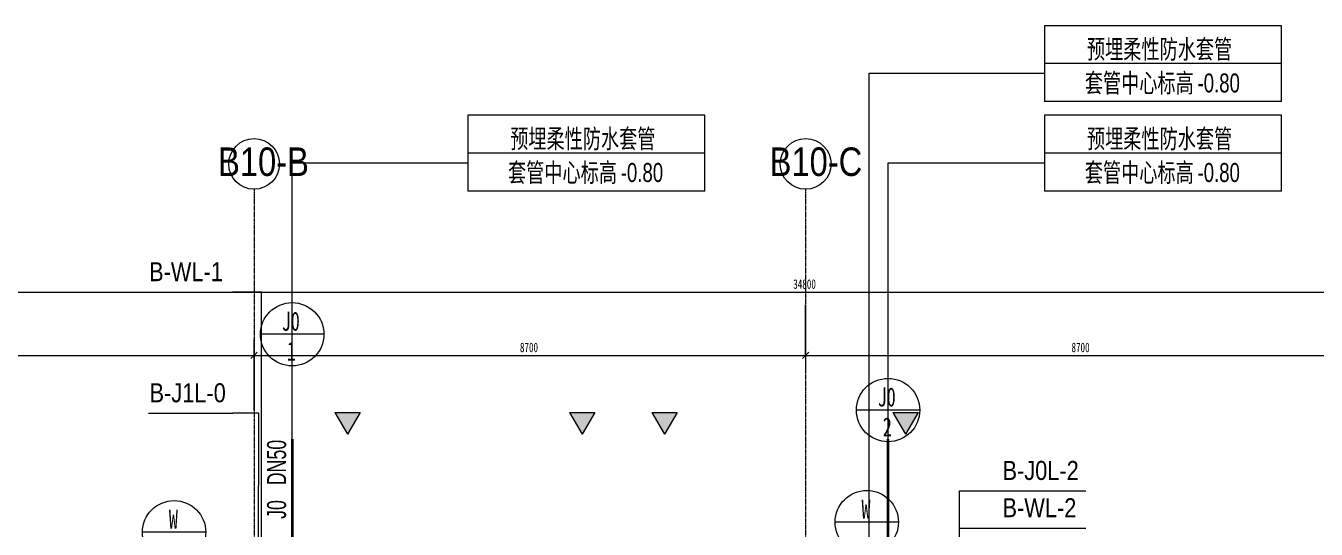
# Model space of a CAD drawing. Header units: millimetres. Extents: x 147808 to 199769, y -28592 to 9935.
# Drawn here: x 161699 to 182053, y 1986 to 9935 of the extents above; entities that cross this region are included whole.
import ezdxf

# ---------------------------------------------------------------- set-up
doc = ezdxf.new("R2010")
doc.units = ezdxf.units.MM
doc.linetypes.add('轴网线', pattern=[22.24, 12.7, -3.18, 3.18, -3.18])
for name, color, linetype, lineweight in [('A-____-____-DIMS', 7, 'Continuous', 5), ('A-____-____-DIMS-100', 7, 'Continuous', 5), ('A-DETL-GENF-OTLN', 7, 'Continuous', 5), ('P-PIPE-____-IDEN', 7, 'Continuous', 5), ('P-PIPE-____-OTLN', 7, 'Continuous', 35), ('S-GRID-____-IDEN', 7, 'Continuous', 5), ('S-GRID-____-OTLN', 7, 'Continuous', 5)]:
    doc.layers.add(name, color=color, linetype=linetype, lineweight=lineweight)
doc.styles.add('Arial_1', font='arial.ttf', dxfattribs={"width": 0.7, "height": 3})
doc.styles.add('Arial_2', font='arial.ttf', dxfattribs={"width": 0.7, "height": 300})
doc.styles.add('TJ_FangSong', font='TJ_FangSong v2.0.otf', dxfattribs={"width": 0.7, "height": 300})
doc.styles.add('TJ_FangSong_Narrow', font='TJ_FangSong_Narrow v2.0.otf', dxfattribs={"height": 450})
doc.styles.add('TJ_FangSong_Narrow_1', font='TJ_FangSong_Narrow v2.0.otf', dxfattribs={"height": 300})
doc.styles.add('仿宋', font='simfang.ttf', dxfattribs={"width": 0.7, "height": 300})
doc.styles.add('仿宋_1', font='simfang.ttf', dxfattribs={"width": 0.7, "height": 150})
doc.dimstyles.new('对角线_-_1_5mm_仿宋_1', dxfattribs={"dimscale": 304.8, "dimtxt": 193.128667, "dimasz": 0.328084, "dimexe": 0.82021, "dimexo": 0.0625, "dimgap": 0.065617, "dimtad": 1, "dimdec": 0, "dimdsep": 46, "dimtxsty": '仿宋_1', "dimblk1": 'OBLIQUE', "dimblk2": 'OBLIQUE', "dimsah": 1, "dimcen": 0.09, "dimdle": 0.656168, "dimazin": 0, "dimtfac": 1, "dimtdec": 4, "dimtix": 1, "dimtmove": 0, "dimatfit": 3, "dimfxl": 2.624672, "dimfxlon": 1, "dimtvp": 1, "dimtolj": 1, "dimtzin": 0, "dimarcsym": 2})

# ---------------------------------------------------------------- blocks, each defined once
blk = doc.blocks.new('箭头 - 入口符号 - 箭头 - 入口符号-1524913-一层给排水_消防平面图')
at = {"layer": 'A-DETL-GENF-OTLN', "true_color": 0x888888}
blk.add_hatch(color=252, dxfattribs=at).paths.add_polyline_path([(0, -346), (200, 0), (-200, 0)], flags=0)
at = {"layer": 'A-DETL-GENF-OTLN', "color": 251, "true_color": 0x515151}
for p, q in [((-200, 0), (0, -346)), ((-200, 0), (200, 0)), ((200, 0), (0, -346))]:
    blk.add_line(p, q, dxfattribs=at)
blk = doc.blocks.new('DIMBLOCK5-一层给排水_消防平面图')
at = {"layer": 'A-____-____-DIMS-100', "color": 173, "true_color": 0x5151ff, "transparency": 16777216}
for p, q in [((156600, 2893), (156600, 5980)), ((191400, 4789), (191400, 5980)), ((156400, 5730), (191600, 5730)), ((156600, 5730), (156550, 5680)), ((156600, 5730), (156650, 5780)), ((156600, 5730), (156600, 2893)), ((191400, 5730), (191350, 5680)), ((191400, 5730), (191450, 5780)), ((191400, 5730), (191400, 4789))]:
    blk.add_line(p, q, dxfattribs=at)
at = {"layer": 'A-____-____-DIMS-100', "color": 0, "transparency": 16777216, "insert": (173804, 5932), "char_height": 150, "width": 471.59, "attachment_point": 1, "line_spacing_factor": 0.898273, "style": '仿宋_1'}
blk.add_mtext('34800', dxfattribs=at)
blk = doc.blocks.new('_Oblique')
at = {"color": 0, "linetype": 'ByBlock', "lineweight": -2}
blk.add_line((-0.5, -0.5), (0.5, 0.5), dxfattribs=at)
blk = doc.blocks.new('DIMBLOCK14-一层给排水_消防平面图')
at = {"layer": 'A-____-____-DIMS-100', "color": 173, "true_color": 0x5151ff, "transparency": 16777216}
for p, q in [((156600, 3860), (156600, 4980)), ((165300, 3860), (165300, 4980)), ((156400, 4730), (165300, 4730)), ((156600, 4730), (156550, 4680)), ((156600, 4730), (156650, 4780)), ((156600, 4730), (156600, 3860)), ((165300, 4730), (165250, 4680)), ((165300, 4730), (165350, 4780)), ((165300, 4730), (165300, 3860))]:
    blk.add_line(p, q, dxfattribs=at)
at = {"layer": 'A-____-____-DIMS-100', "color": 0, "transparency": 16777216, "insert": (160793, 4932), "char_height": 150, "width": 377.27, "attachment_point": 1, "line_spacing_factor": 0.898273, "style": '仿宋_1'}
blk.add_mtext('8700', dxfattribs=at)
blk = doc.blocks.new('DIMBLOCK15-一层给排水_消防平面图')
at = {"layer": 'A-____-____-DIMS-100', "color": 173, "true_color": 0x5151ff, "transparency": 16777216}
for p, q in [((174000, 5530), (174000, 4480)), ((174000, 4730), (174000, 5530)), ((165300, 3860), (165300, 4980)), ((165300, 4730), (165250, 4680)), ((165300, 4730), (165350, 4780)), ((165300, 4730), (174000, 4730)), ((165300, 4730), (165300, 3860)), ((174000, 4730), (173950, 4680)), ((174000, 4730), (174050, 4780))]:
    blk.add_line(p, q, dxfattribs=at)
at = {"layer": 'A-____-____-DIMS-100', "color": 0, "transparency": 16777216, "insert": (169493, 4932), "char_height": 150, "width": 377.27, "attachment_point": 1, "line_spacing_factor": 0.898273, "style": '仿宋_1'}
blk.add_mtext('8700', dxfattribs=at)
blk = doc.blocks.new('DIMBLOCK16-一层给排水_消防平面图')
at = {"layer": 'A-____-____-DIMS-100', "color": 173, "true_color": 0x5151ff, "transparency": 16777216}
for p, q in [((174000, 5530), (174000, 4480)), ((174000, 4730), (174000, 5530)), ((182700, 3677), (182700, 4980)), ((174000, 4730), (173950, 4680)), ((174000, 4730), (174050, 4780)), ((174000, 4730), (182700, 4730)), ((182700, 4730), (182650, 4680)), ((182700, 4730), (182750, 4780)), ((182700, 4730), (182700, 3677))]:
    blk.add_line(p, q, dxfattribs=at)
at = {"layer": 'A-____-____-DIMS-100', "color": 0, "transparency": 16777216, "insert": (178193, 4932), "char_height": 150, "width": 377.27, "attachment_point": 1, "line_spacing_factor": 0.898273, "style": '仿宋_1'}
blk.add_mtext('8700', dxfattribs=at)
blk = doc.blocks.new('轴网 - R4_0-512320-一层给排水_消防平面图')
at = {"layer": 'S-GRID-____-IDEN', "color": 173, "true_color": 0x5151ff}
blk.add_circle((0, 0), 4, dxfattribs=at)
blk = doc.blocks.new('TJ_管道立管标注-给排水 - 标准-585096-一层给排水_消防平面图')
at = {"layer": 'P-PIPE-____-IDEN'}
blk.add_line((0, 0), (13.33, 0), dxfattribs=at)
blk = doc.blocks.new('入户管号标注 - 编号在下-2570679-一层给排水_消防平面图')
at = {"layer": 'P-PIPE-____-IDEN'}
blk.add_line((5, 0), (-5, 0), dxfattribs=at)
blk.add_circle((0, 0), 5, dxfattribs=at)
blk = doc.blocks.new('TJ_防水套管标注-_管道_ - 标准-2685160-一层给排水_消防平面图')
at = {"layer": 'P-PIPE-____-IDEN'}
for p, q in [((0, 15), (0, 3.03)), ((37.4, 15), (0, 15)), ((37.4, 3.03), (37.4, 15)), ((37.4, 9.03), (0, 9.03)), ((37.4, 3.03), (0, 3.03))]:
    blk.add_line(p, q, dxfattribs=at)
at = {"layer": 'P-PIPE-____-IDEN', "color": 4, "true_color": 0x00ffff, "insert": (6.69, 12.81), "char_height": 3, "width": 28.7325, "attachment_point": 1, "style": 'Arial_1'}
blk.add_mtext('预埋柔性防水套管', dxfattribs=at)
blk = doc.blocks.new('YXQH_AR_B9-20_rvt-1-一层给排水_消防平面图')
at = {"layer": 'S-GRID-____-OTLN', "color": 173, "linetype": '轴网线', "true_color": 0x5151ff}
for p, q in [((165300, 7353.7), (165300, -27792.2)), ((174000, 7353.7), (174000, -27792.2))]:
    blk.add_line(p, q, dxfattribs=at)
at = {"color": 251, "lineweight": 5, "true_color": 0x515151, "xscale": 99.99999999999993, "yscale": 99.99999999999993, "zscale": 99.99999999999993, "rotation": 180}
for p in [(165300, 7753.7), (174000, 7753.7)]:
    blk.add_blockref('轴网 - R4_0-512320-一层给排水_消防平面图', p, dxfattribs=at)
at = {"color": 173, "lineweight": 5, "true_color": 0x5151ff}
for p in [(166774.9, 3830.3), (170474.9, 3830.3), (171774.9, 3830.3), (175574.9, 3830.3)]:
    blk.add_blockref('箭头 - 入口符号 - 箭头 - 入口符号-1524913-一层给排水_消防平面图', p, dxfattribs=at)
at = {"layer": 'S-GRID-____-IDEN', "color": 251, "true_color": 0x515151, "char_height": 450, "width": 1370.886, "attachment_point": 1, "style": 'TJ_FangSong_Narrow'}
for s, insert in [('B10-B', (164731.7, 8014.2)), ('B10-C', (173431.7, 8014.2))]:
    blk.add_mtext(s, dxfattribs=dict(at, insert=insert))
at = {"layer": 'A-____-____-DIMS', "color": 173, "true_color": 0x5151ff}
for base, p1, p2, override, picture, middle in [((191400, 5730.5), (156600, 2893.2), (191400, 4788.9), {"dimpost": '<>', "dimfxl": 34851.596355}, 'DIMBLOCK5-一层给排水_消防平面图', (174000, 5826.3)), ((174000, 4730.5), (165300, 3860.1), (174000, 5530.5), {"dimpost": '<>', "dimfxl": 8858.895602}, 'DIMBLOCK15-一层给排水_消防平面图', (169650, 4826.3)), ((182700, 4730.5), (174000, 5530.5), (182700, 3677.2), {"dimpost": '<>', "dimfxl": 8895.189413}, 'DIMBLOCK16-一层给排水_消防平面图', (178350, 4826.3)), ((165300, 4730.5), (156600, 3860.1), (165300, 3860.1), {"dimpost": '<>', "dimfxl": 8700}, 'DIMBLOCK14-一层给排水_消防平面图', (160950, 4826.3))]:
    dim = blk.add_linear_dim(base=base, p1=p1, p2=p2, dimstyle='对角线_-_1_5mm_仿宋_1', override=override, dxfattribs=at)
    dim.commit()
    dim.dimension.update_dxf_attribs({"geometry": picture, "text_midpoint": middle})

msp = doc.modelspace()

# ---------------------------------------------------------------- linework, layer by layer
at = {"layer": 'P-PIPE-____-IDEN'}
for p, q in [((175000, 9185.5), (177767.9, 9185.5)), ((175000, 1408.5), (175000, 9185.5)), ((165900, 7771.8), (168669.9, 7771.8)), ((165900, 3408.5), (165900, 7771.8)), ((175300, 7771.8), (177767.9, 7771.8)), ((175300, 3408.5), (175300, 7771.8)), ((165415, 5728.8), (164957.8, 5728.8)), ((165415, -600), (165415, 5728.8)), ((165372, 3816.9), (164964.8, 3816.9)), ((165365, -1650), (165372, 3816.9)), ((176425, 2590.7), (177086.5, 2590.7)), ((176425, -1000), (176425, 2590.7)), ((176425, 2001.9), (177086.5, 2001.9)), ((176425, -1300), (176425, 2001.9))]:
    msp.add_line(p, q, dxfattribs=at)
at = {"layer": 'P-PIPE-____-OTLN', "color": 136, "true_color": 0x008080}
for p, q in [((165900, 3408.5), (165900, -550)), ((175300, -890), (175300, 3408.5))]:
    msp.add_line(p, q, dxfattribs=at)

# ---------------------------------------------------------------- block references
at = {"lineweight": 5}
msp.add_blockref('YXQH_AR_B9-20_rvt-1-一层给排水_消防平面图', (0, 0), dxfattribs=at)
at = {"layer": 'P-PIPE-____-IDEN', "color": 4, "true_color": 0x00ffff, "xscale": 99.99999999999993, "yscale": 99.99999999999993, "zscale": 99.99999999999993}
for p in [(177767.9, 8435.5), (168669.9, 7021.8), (177767.9, 7021.8)]:
    msp.add_blockref('TJ_防水套管标注-_管道_ - 标准-2685160-一层给排水_消防平面图', p, dxfattribs=at)
at = {"layer": 'P-PIPE-____-IDEN', "xscale": 99.99999999999993, "yscale": 99.99999999999993, "zscale": 99.99999999999993}
for name, p in [('TJ_管道立管标注-给排水 - 标准-585096-一层给排水_消防平面图', (163625, 5728.8)), ('入户管号标注 - 编号在下-2570679-一层给排水_消防平面图', (165900, 5064)), ('入户管号标注 - 编号在下-2570679-一层给排水_消防平面图', (175299.6, 3867.6)), ('TJ_管道立管标注-给排水 - 标准-585096-一层给排水_消防平面图', (163632, 3816.9)), ('入户管号标注 - 编号在下-2570679-一层给排水_消防平面图', (174964.2, 2097.8)), ('TJ_管道立管标注-给排水 - 标准-585096-一层给排水_消防平面图', (177086.5, 2590.7)), ('入户管号标注 - 编号在下-2570679-一层给排水_消防平面图', (164038.3, 1938.1)), ('TJ_管道立管标注-给排水 - 标准-585096-一层给排水_消防平面图', (177086.5, 2001.9))]:
    msp.add_blockref(name, p, dxfattribs=at)

# ---------------------------------------------------------------- texts
at = {"layer": 'P-PIPE-____-IDEN', "color": 4, "true_color": 0x00ffff, "char_height": 300, "attachment_point": 1}
for s, insert, width, style in [('套管中心标高', (178402.9, 9182.4), 2154.936, 'Arial_2'), ('-0.80', (180180.9, 9182.4), 824.936, 'Arial_2'), ('套管中心标高', (169305, 7768.7), 2154.936, 'Arial_2'), ('-0.80', (171083, 7768.7), 824.936, 'Arial_2'), ('套管中心标高', (178402.9, 7768.7), 2154.936, 'Arial_2'), ('-0.80', (180180.9, 7768.7), 824.936, 'Arial_2'), ('B-WL-1', (163643.5, 6202.3), 1162.447, 'TJ_FangSong_Narrow_1'), ('B-J1L-0', (163650.5, 4290.4), 1338.818, 'TJ_FangSong_Narrow_1'), ('B-J0L-2', (177105, 3064.1), 1346.835, 'TJ_FangSong_Narrow_1'), ('B-WL-2', (177105, 2475.3), 1170.464, 'TJ_FangSong_Narrow_1')]:
    msp.add_mtext(s, dxfattribs=dict(at, insert=insert, width=width, style=style))
at = {"layer": 'P-PIPE-____-IDEN', "char_height": 300, "attachment_point": 1, "style": '仿宋'}
for s, insert, width in [('J0', (165735.5, 5420.6), 392.827), ('\\f仿宋|b0|i0|c134|p49|;\\W.7;1', (165816.7, 4946.7), 196.413), ('J0', (175135.1, 4224.2), 392.827), ('\\f仿宋|b0|i0|c134|p49|;\\W.7;2', (175216.3, 3750.3), 196.413), ('\\f仿宋|b0|i0|c134|p49|;\\W.7;W', (174880.9, 2454.4), 196.413), ('\\f仿宋|b0|i0|c134|p49|;\\W.7;W', (163955, 2294.8), 196.413)]:
    msp.add_mtext(s, dxfattribs=dict(at, insert=insert, width=width))
at = {"layer": 'P-PIPE-____-IDEN', "insert": (165504.2, 2149.2), "char_height": 300, "width": 1548.86, "attachment_point": 1, "rotation": 90, "style": 'TJ_FangSong'}
msp.add_mtext('J0   DN50', dxfattribs=at)

doc.saveas('drawing.dxf')
